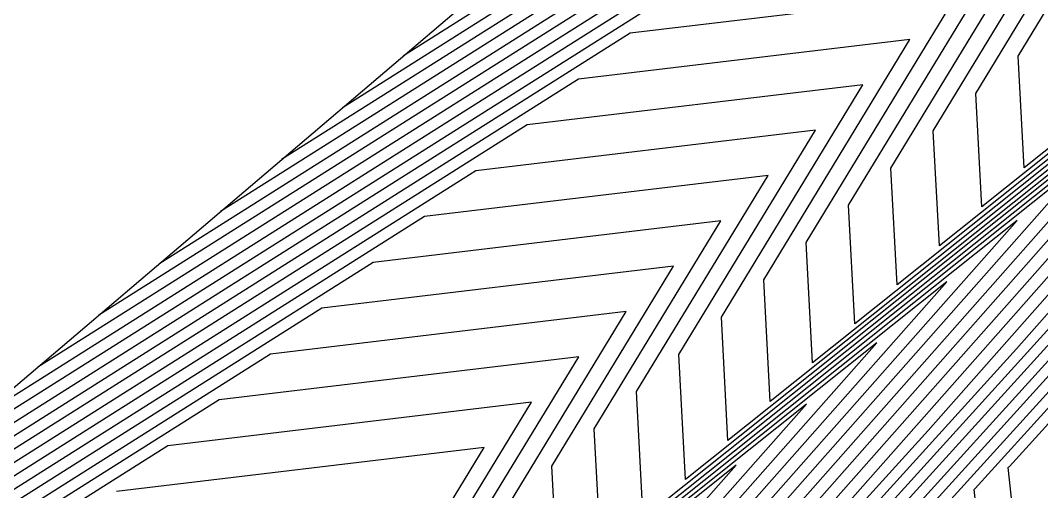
# Model space of a CAD drawing. Header units: metres. Extents: x 419582 to 423558, y 4805372 to 4807539.
# Drawn here: x 421680.5 to 421735.4, y 4806418.4 to 4806443.8 of the extents above; entities that cross this region are included whole.
import ezdxf

# ---------------------------------------------------------------- set-up
doc = ezdxf.new("R2010")
doc.units = ezdxf.units.M
for name, color, linetype in [('C-TINN-BNDY', 110, 'Continuous'), ('C-TOPO-MAJR', 9, 'Continuous'), ('C-TOPO-MINR', 8, 'Continuous')]:
    doc.layers.add(name, color=color, linetype=linetype)

msp = doc.modelspace()

# ---------------------------------------------------------------- linework, layer by layer
at = {"layer": 'C-TINN-BNDY', "color": 110, "linetype": 'Continuous', "lineweight": -3, "flags": 128}
msp.add_lwpolyline([(421193.45, 4806114.76), (421316.74, 4806181.07), (421324.23, 4806185.31), (421416.34, 4806233.29), (421455.96, 4806255.55), (421534.88, 4806300.35), (421936.98, 4806642.67), (421937.08, 4806642.77), (421937.18, 4806642.87), (421963.15, 4806666.69), (422251.15, 4806867.33), (422367.39, 4806957.21), (422449.57, 4807014.1), (422473.63, 4807031.8), (422600.66, 4807130.15), (422687.35, 4807196.06), (422733.46, 4807229.97)], dxfattribs=at)
at = {"layer": 'C-TOPO-MAJR', "color": 9, "linetype": 'Continuous', "lineweight": -3, "flags": 128}
for points, elevation in [([(421738.146, 4806465.254), (421701.1, 4806441.858)], 1760), ([(421764.305, 4806459.328), (421732.204, 4806433.74), (421731.879, 4806439.833), (421741.069, 4806454.934)], 1755), ([(421724.336, 4806452.932), (421684.717, 4806427.911)], 1755), ([(421736.172, 4806377.113), (421738.314, 4806379.219), (421738.314, 4806379.469), (421738.239, 4806379.544), (421741.719, 4806387.208), (421743.431, 4806396.047), (421743.455, 4806396.071), (421743.479, 4806396.096), (421742.947, 4806400.602), (421742.947, 4806400.91), (421742.901, 4806400.956), (421735.568, 4806408.643), (421735.568, 4806408.917), (421734.227, 4806413.755), (421734.168, 4806413.815), (421734.198, 4806413.844), (421734.227, 4806413.874), (421732.19, 4806414.934), (421731.799, 4806418.55), (421731.827, 4806418.578), (421731.855, 4806418.606), (421762.589, 4806452.488)], 1760), ([(421715.066, 4806408.534), (421745.43, 4806442.877), (421720.829, 4806423.268), (421720.48, 4806429.817), (421728.346, 4806442.742), (421710.526, 4806440.61), (421668.334, 4806413.964)], 1750), ([(421704.351, 4806401.312), (421726.555, 4806426.427), (421709.454, 4806412.796), (421709.081, 4806419.8), (421715.622, 4806430.55), (421696.716, 4806428.287), (421651.952, 4806400.017)], 1745), ([(421722.673, 4806412.702), (421738.828, 4806430.511)], 1755)]:
    msp.add_lwpolyline(points, dxfattribs=dict(at, elevation=elevation))
at = {"layer": 'C-TOPO-MINR', "color": 8, "linetype": 'Continuous', "lineweight": -3, "flags": 128}
for points, elevation in [([(421735.384, 4806462.79), (421697.824, 4806439.069)], 1759), ([(421768.08, 4806462.618), (421734.478, 4806435.835), (421734.159, 4806441.836), (421743.613, 4806457.373)], 1756), ([(421732.622, 4806460.325), (421694.547, 4806436.279)], 1758), ([(421729.86, 4806457.861), (421691.27, 4806433.49)], 1757), ([(421738.573, 4806378.414), (421740.364, 4806380.175), (421740.364, 4806380.384), (421740.268, 4806380.479), (421743.179, 4806386.89), (421744.611, 4806394.282), (421744.647, 4806394.318), (421744.684, 4806394.355), (421743.878, 4806401.172), (421743.878, 4806401.433), (421743.809, 4806401.502), (421737.597, 4806408.014), (421737.597, 4806408.247), (421735.81, 4806414.697), (421735.731, 4806414.776), (421735.77, 4806414.815), (421735.81, 4806414.855), (421734.058, 4806415.767), (421733.63, 4806419.726), (421733.661, 4806419.757), (421733.691, 4806419.787), (421767.341, 4806456.883)], 1761), ([(421720.837, 4806411.521), (421734.075, 4806426.115), (421760.53, 4806456.038), (421729.929, 4806431.646), (421729.599, 4806437.83), (421738.524, 4806452.496)], 1754), ([(421727.098, 4806455.396), (421687.994, 4806430.701)], 1756), ([(421719.001, 4806410.34), (421729.323, 4806421.72), (421756.755, 4806452.748), (421727.654, 4806429.551), (421727.319, 4806435.826), (421735.979, 4806450.057)], 1753), ([(421721.574, 4806450.468), (421681.441, 4806425.122)], 1754), ([(421724.571, 4806417.324), (421752.98, 4806449.457), (421725.379, 4806427.457), (421725.039, 4806433.823), (421733.435, 4806447.619)], 1752), ([(421718.812, 4806448.003), (421678.164, 4806422.332)], 1753), ([(421733.772, 4806375.813), (421736.264, 4806378.263), (421736.264, 4806378.553), (421736.209, 4806378.608), (421740.259, 4806387.527), (421742.251, 4806397.813), (421742.263, 4806397.825), (421742.274, 4806397.836), (421742.015, 4806400.032), (421742.015, 4806400.387), (421741.993, 4806400.409), (421733.539, 4806409.272), (421733.539, 4806409.588), (421732.645, 4806412.814), (421732.605, 4806412.853), (421732.625, 4806412.873), (421732.645, 4806412.892), (421730.322, 4806414.102), (421729.968, 4806417.375), (421729.993, 4806417.4), (421730.019, 4806417.425), (421757.837, 4806448.093)], 1759), ([(421719.819, 4806412.929), (421749.205, 4806446.167), (421723.104, 4806425.363), (421722.76, 4806431.82), (421730.89, 4806445.18), (421713.288, 4806443.074), (421671.611, 4806416.753)], 1751), ([(421716.05, 4806445.539), (421674.888, 4806419.543)], 1752), ([(421740.575, 4806400.397), (421731.509, 4806409.901), (421731.509, 4806410.259), (421731.062, 4806411.872), (421731.043, 4806411.892), (421731.053, 4806411.901), (421731.062, 4806411.911), (421728.454, 4806413.269), (421728.137, 4806416.199), (421728.16, 4806416.222), (421728.182, 4806416.245), (421753.085, 4806443.697)], 1758), ([(421711.659, 4806405.66), (421741.655, 4806439.587), (421718.554, 4806421.174), (421718.2, 4806427.813), (421725.801, 4806440.303), (421707.764, 4806438.145), (421665.058, 4806411.174)], 1749), ([(421738.889, 4806400.932), (421729.48, 4806410.53), (421729.28, 4806410.73), (421729.38, 4806410.83), (421729.48, 4806410.93), (421726.586, 4806412.437), (421726.306, 4806415.024), (421726.326, 4806415.044), (421726.346, 4806415.064), (421748.332, 4806439.302)], 1757), ([(421709.832, 4806404.573), (421737.88, 4806436.297), (421716.279, 4806419.079), (421715.92, 4806425.81), (421723.256, 4806437.865), (421705.002, 4806435.681), (421661.781, 4806408.385)], 1748), ([(421708.005, 4806403.486), (421734.105, 4806433.007), (421714.004, 4806416.985), (421713.64, 4806423.807), (421720.712, 4806435.427), (421702.24, 4806433.216), (421658.505, 4806405.596)], 1747), ([(421736.755, 4806401.924), (421729.607, 4806409.215), (421729.583, 4806409.191), (421729.559, 4806409.167), (421729.407, 4806409.319), (421727.055, 4806410.124), (421727.141, 4806410.211), (421727.228, 4806410.297), (421724.718, 4806411.604), (421724.475, 4806413.848), (421724.492, 4806413.866), (421724.51, 4806413.883), (421743.58, 4806434.906)], 1756), ([(421706.178, 4806402.399), (421730.33, 4806429.717), (421711.729, 4806414.891), (421711.361, 4806421.804), (421718.167, 4806432.988), (421699.478, 4806430.752), (421655.228, 4806402.806)], 1746), ([(421706.801, 4806417.797), (421713.078, 4806428.111), (421693.954, 4806425.823), (421648.675, 4806397.227)], 1744), ([(421704.521, 4806415.794), (421710.533, 4806425.673), (421691.192, 4806423.359), (421645.399, 4806394.438)], 1743), ([(421702.241, 4806413.791), (421707.989, 4806423.234), (421688.43, 4806420.894), (421642.122, 4806391.648)], 1742), ([(421702.523, 4806400.225), (421722.78, 4806423.137), (421707.179, 4806410.702)], 1744), ([(421699.962, 4806411.787), (421705.444, 4806420.796), (421685.668, 4806418.43)], 1741), ([(421700.696, 4806399.138), (421719.005, 4806419.847), (421704.904, 4806408.607)], 1743)]:
    msp.add_lwpolyline(points, dxfattribs=dict(at, elevation=elevation))

doc.saveas('drawing.dxf')
